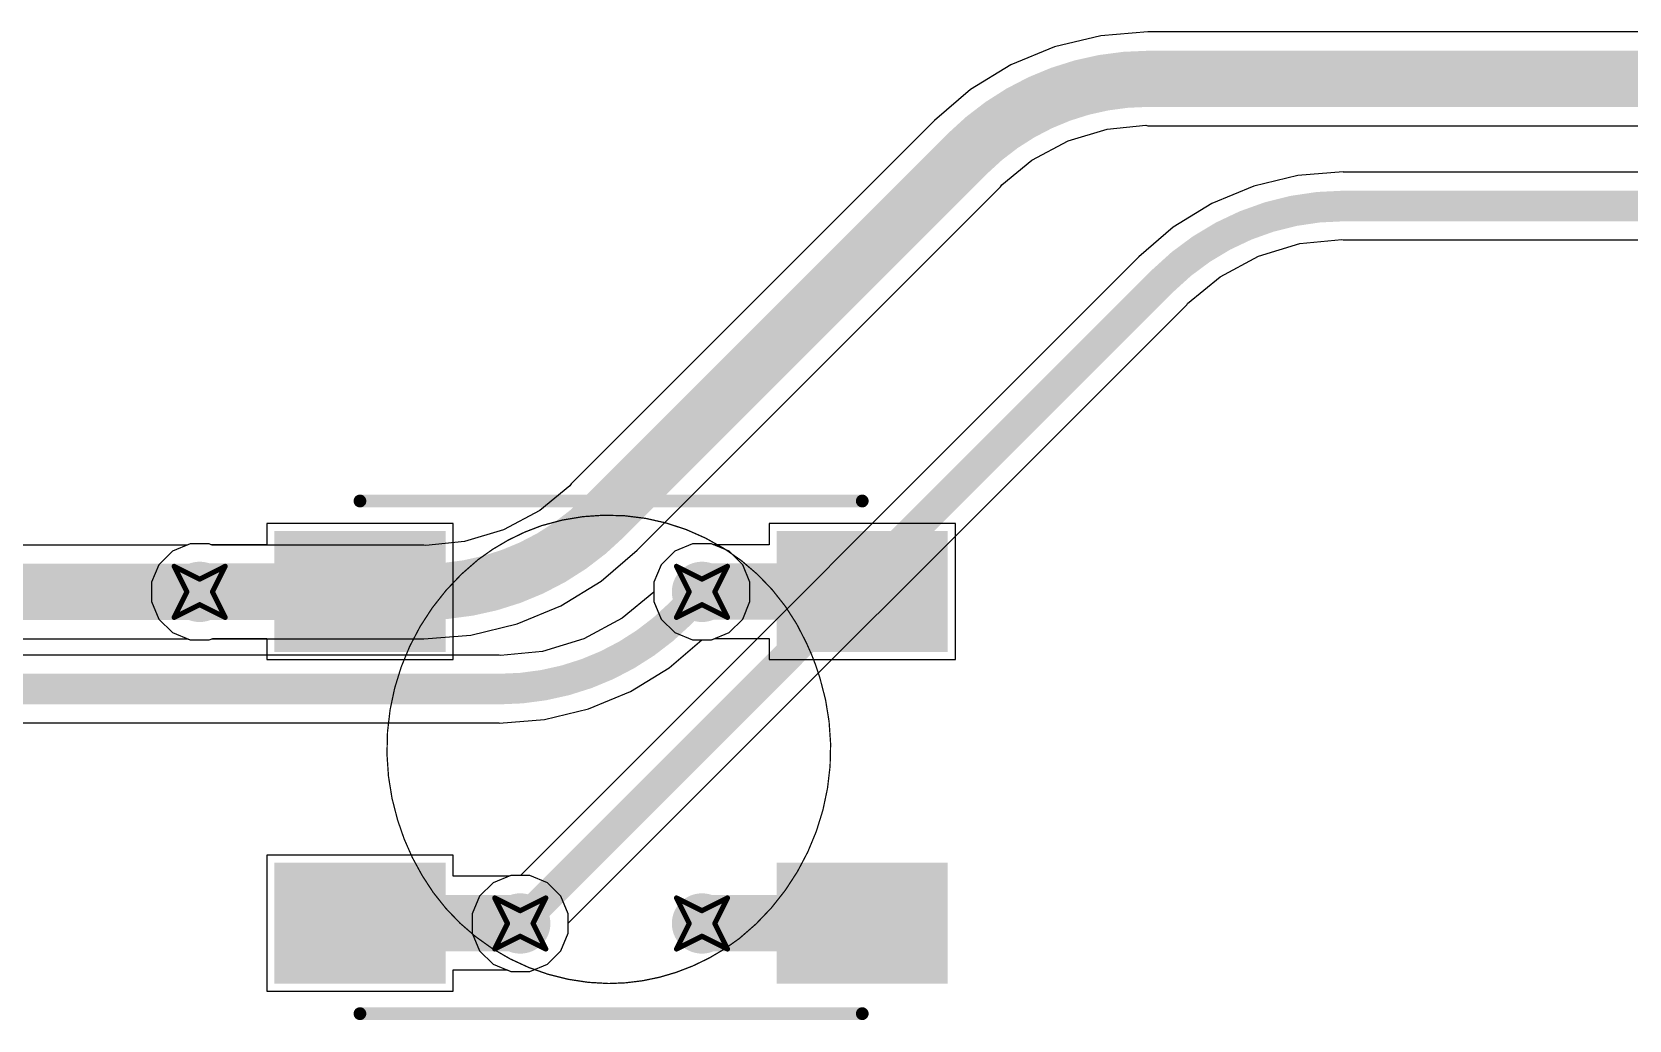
# Model space of a CAD drawing. Header units: inches. Extents: x -11 to 1110, y -7 to 455.
# Drawn here: x 48.52 to 64.42, y 245.5 to 255.33 of the extents above; entities that cross this region are included whole.
import ezdxf

# ---------------------------------------------------------------- set-up
doc = ezdxf.new("R2010")
doc.units = ezdxf.units.IN
for name, color, linetype in [('Bottom Layer', 5, 'Continuous'), ('Drill Drawing', 1, 'Continuous'), ('Mechanical 7', 56, 'Continuous'), ('Top Layer', 1, 'Continuous'), ('Top Overlay', 2, 'Continuous'), ('Top Paste', 8, 'Continuous'), ('Top Solder', 216, 'Continuous'), ('Via Holes', 16, 'Continuous')]:
    doc.layers.add(name, color=color, linetype=linetype)

msp = doc.modelspace()

# ---------------------------------------------------------------- hatches: boundary and pattern name
at = {"layer": 'Bottom Layer'}
h = msp.add_hatch(color=5, dxfattribs=at)
edge = h.paths.add_edge_path()
edge.add_arc((50.18716912, 249.7604098), 0.2999994, 0, 360)
h = msp.add_hatch(color=5, dxfattribs=at)
edge = h.paths.add_edge_path()
edge.add_arc((55.18716928, 249.7604098), 0.2999994, 0, 360)
h = msp.add_hatch(color=5, dxfattribs=at)
edge = h.paths.add_edge_path()
edge.add_arc((53.3784302, 246.46040878), 0.2999994, 0, 360)
h = msp.add_hatch(color=5, dxfattribs=at)
edge = h.paths.add_edge_path()
edge.add_arc((55.18716928, 246.46040878), 0.2999994, 0, 360)
at = {"layer": 'Top Layer'}
for points in [[(51.03279988999999, 250.2637997), (52.53279943, 250.2637997), (52.53279943, 249.2638017), (51.03279988999999, 249.2638017)], [(57.53279959, 249.2638017), (56.03280005, 249.2638017), (56.03280005, 250.2637997), (57.53279959, 250.2637997)], [(51.03279988999999, 246.96379868), (52.53279943, 246.96379868), (52.53279943, 245.96380068), (51.03279988999999, 245.96380068)], [(56.03280005, 246.96379868), (57.53279959, 246.96379868), (57.53279959, 245.96380068), (56.03280005, 245.96380068)]]:
    msp.add_hatch(color=1, dxfattribs=at).paths.add_polyline_path(points)
h = msp.add_hatch(color=1, dxfattribs=at)
edge = h.paths.add_edge_path()
edge.add_arc((50.18716912, 249.7604098), 0.2999994, 0, 360)
h = msp.add_hatch(color=1, dxfattribs=at)
edge = h.paths.add_edge_path()
edge.add_arc((55.18716928, 249.7604098), 0.2999994, 0, 360)
h = msp.add_hatch(color=1, dxfattribs=at)
edge = h.paths.add_edge_path()
edge.add_arc((53.3784302, 246.46040878), 0.2999994, 0, 360)
h = msp.add_hatch(color=1, dxfattribs=at)
edge = h.paths.add_edge_path()
edge.add_arc((55.18716928, 246.46040878), 0.2999994, 0, 360)
at = {"layer": 'Top Paste'}
for points in [[(51.03279988999999, 250.2637997), (52.53279943, 250.2637997), (52.53279943, 249.2638017), (51.03279988999999, 249.2638017)], [(57.53279959, 249.2638017), (56.03280005, 249.2638017), (56.03280005, 250.2637997), (57.53279959, 250.2637997)], [(51.03279988999999, 246.96379868), (52.53279943, 246.96379868), (52.53279943, 245.96380068), (51.03279988999999, 245.96380068)], [(56.03280005, 246.96379868), (57.53279959, 246.96379868), (57.53279959, 245.96380068), (56.03280005, 245.96380068)]]:
    msp.add_hatch(color=8, dxfattribs=at).paths.add_polyline_path(points)
at = {"layer": 'Top Solder'}
for points in [[(50.93119988999999, 250.3653997), (52.63439943, 250.3653997), (52.63439943, 249.1622017), (50.93119988999999, 249.1622017)], [(57.63439958999999, 249.1622017), (55.93120005, 249.1622017), (55.93120005, 250.3653997), (57.63439958999999, 250.3653997)], [(50.93119988999999, 247.06539868), (52.63439943, 247.06539868), (52.63439943, 245.86220068), (50.93119988999999, 245.86220068)], [(55.93120005, 247.06539868), (57.63439958999999, 247.06539868), (57.63439958999999, 245.86220068), (55.93120005, 245.86220068)]]:
    msp.add_hatch(color=216, dxfattribs=at).paths.add_polyline_path(points)
at = {"layer": 'Via Holes'}
h = msp.add_hatch(color=7, dxfattribs=at)
edge = h.paths.add_edge_path()
edge.add_arc((50.18716912, 249.7604098), 0.1499997, 0, 360)
h = msp.add_hatch(color=7, dxfattribs=at)
edge = h.paths.add_edge_path()
edge.add_arc((55.18716928, 249.7604098), 0.1499997, 0, 360)
h = msp.add_hatch(color=7, dxfattribs=at)
edge = h.paths.add_edge_path()
edge.add_arc((53.3784302, 246.46040878), 0.1499997, 0, 360)
h = msp.add_hatch(color=7, dxfattribs=at)
edge = h.paths.add_edge_path()
edge.add_arc((55.18716928, 246.46040878), 0.1499997, 0, 360)

# ---------------------------------------------------------------- linework, layer by layer
at = {"layer": 'Bottom Layer'}
for p, q in [((59.62671336, 255.33227826), (59.15639933999999, 255.29526284)), ((59.62671336, 255.33196584), (59.62671336, 255.33227826)), ((65.91361975999999, 255.33196584), (59.62671336, 255.33196584)), ((58.69766264, 255.18513098), (58.26180625999999, 255.00459286)), ((59.15639933999999, 255.29526284), (58.69766264, 255.18513098)), ((58.26180625999999, 255.00459286), (57.85955662, 254.75809348)), ((57.85955662, 254.75809348), (57.50081972, 254.45170344)), ((57.5010407, 254.45148246), (53.88353714, 250.8339789)), ((57.50081972, 254.45170344), (57.5010407, 254.45148246)), ((58.83068751999999, 254.2475865), (59.22090263999999, 254.36595558)), ((59.22090263999999, 254.36595558), (59.60562628, 254.4038473)), ((59.60562628, 254.4038473), (59.62671336, 254.39965376)), ((59.62671336, 254.39965376), (65.91361975999999, 254.39965376)), ((58.47106416, 254.05536184), (58.83068751999999, 254.2475865)), ((58.17222808, 253.81011214), (58.47106416, 254.05536184)), ((61.11993618, 253.90382798), (60.68064063999999, 253.7983621)), ((61.57032389999999, 253.93927368), (61.11993618, 253.90382798)), ((61.57032389999999, 253.9368683), (61.57032389999999, 253.93927368)), ((68.71905484, 253.9368683), (61.57032389999999, 253.9368683)), ((54.54277889999999, 250.17473714), (58.160285, 253.7922407)), ((58.160285, 253.7922407), (58.17222808, 253.81011214)), ((60.68064063999999, 253.7983621), (60.26325006, 253.62547446)), ((60.26325006, 253.62547446), (59.87804635999999, 253.38941956)), ((59.87804635999999, 253.38941956), (59.53451136, 253.09601146)), ((61.13961609999999, 253.22550828), (61.55553094, 253.26647086)), ((61.55553094, 253.26647086), (61.57032389999999, 253.26352954)), ((61.57032389999999, 253.26352954), (68.71905484, 253.26352954)), ((59.53621062, 253.0943122), (53.3801066, 246.93820818)), ((59.53451136, 253.09601146), (59.53621062, 253.0943122)), ((60.34377567999999, 252.89585946), (60.72546147999999, 253.0998748)), ((60.72546147999999, 253.0998748), (61.13961609999999, 253.22550828)), ((60.02071562, 252.63073172), (60.34377567999999, 252.89585946)), ((53.8562296, 246.46208518), (60.01233362, 252.6181892)), ((60.01233362, 252.6181892), (60.02071562, 252.63073172)), ((53.87159659999999, 250.81611), (53.57275543999999, 250.57085776)), ((53.88353714, 250.8339789), (53.87159659999999, 250.81611)), ((53.57275543999999, 250.57085776), (53.21313208, 250.3786331)), ((50.09212993999999, 250.2382092), (50.06401975999999, 250.22656584)), ((50.2822083, 250.2382092), (50.09212993999999, 250.2382092)), ((50.31031848, 250.22656584), (50.2822083, 250.2382092)), ((52.82291696, 250.26026402), (52.43819332, 250.2223723)), ((53.21313208, 250.3786331), (52.82291696, 250.26026402)), ((55.0921301, 250.2382092), (54.91651704, 250.16546868)), ((55.28220846, 250.2382092), (55.0921301, 250.2382092)), ((55.45782152, 250.16546868), (55.28220846, 250.2382092)), ((50.06401975999999, 250.22656584), (44.23431336, 250.22656584)), ((52.41710624, 250.22656584), (50.31031848, 250.22656584)), ((52.43819332, 250.2223723), (52.41710624, 250.22656584)), ((54.18426298, 249.86812612), (54.54299988, 250.17451616)), ((54.54299988, 250.17451616), (54.54277889999999, 250.17473714)), ((54.91651704, 250.16546868), (54.78211039999999, 250.03106204)), ((55.59222816, 250.03106204), (55.45782152, 250.16546868)), ((54.78211039999999, 250.03106204), (54.70936988, 249.85544898)), ((55.66496867999999, 249.85544898), (55.59222816, 250.03106204)), ((53.78201334, 249.62162674), (54.18426298, 249.86812612)), ((54.70936988, 249.75598766), (54.39420414, 249.49733946)), ((54.70936988, 249.85544898), (54.70936988, 249.75598766)), ((55.66496867999999, 249.66537062), (55.66496867999999, 249.85544898)), ((53.34615695999999, 249.44108862), (53.78201334, 249.62162674)), ((55.59222816, 249.48975756), (55.66496867999999, 249.66537062)), ((52.88742026, 249.33095676), (53.34615695999999, 249.44108862)), ((54.39420414, 249.49733946), (54.01251833999999, 249.29332412)), ((55.45782152, 249.35535092), (55.59222816, 249.48975756)), ((44.23431336, 249.29425376), (50.06401975999999, 249.29425376)), ((50.06401975999999, 249.29425376), (50.09212993999999, 249.2826104)), ((50.09212993999999, 249.2826104), (50.2822083, 249.2826104)), ((50.2822083, 249.2826104), (50.31031848, 249.29425376)), ((50.31031848, 249.29425376), (52.41710624, 249.29425376)), ((52.41710624, 249.29394134), (52.88742026, 249.33095676)), ((52.41710624, 249.29425376), (52.41710624, 249.29394134)), ((54.01251833999999, 249.29332412), (53.59836371999999, 249.16769064)), ((54.85993346, 249.00377936), (55.1864022, 249.2826104)), ((55.1864022, 249.2826104), (55.28220846, 249.2826104)), ((55.28220846, 249.2826104), (55.45782152, 249.35535092)), ((53.16765592, 249.12966938), (46.61490804, 249.12966938)), ((53.18244888, 249.12672806), (53.16765592, 249.12966938)), ((53.59836371999999, 249.16769064), (53.18244888, 249.12672806)), ((54.47472976, 248.76772446), (54.85993346, 249.00377936)), ((54.05733917999999, 248.59483682), (54.47472976, 248.76772446)), ((53.16765592, 248.45392524), (53.61804364, 248.48937094)), ((53.61804364, 248.48937094), (54.05733917999999, 248.59483682)), ((46.61490804, 248.45633062), (53.16765592, 248.45633062)), ((53.16765592, 248.45633062), (53.16765592, 248.45392524)), ((53.28339101999999, 246.93820818), (53.10777796, 246.86546766)), ((53.3801066, 246.93820818), (53.28339101999999, 246.93820818)), ((53.10777796, 246.86546766), (52.97337132, 246.73106102)), ((52.97337132, 246.73106102), (52.90063079999999, 246.55544796)), ((52.90063079999999, 246.55544796), (52.90063079999999, 246.3653696)), ((53.8562296, 246.3653696), (53.8562296, 246.46208518)), ((52.90063079999999, 246.3653696), (52.97337132, 246.18975654)), ((53.78348908, 246.18975654), (53.8562296, 246.3653696)), ((52.97337132, 246.18975654), (53.10777796, 246.0553499)), ((53.64908243999999, 246.0553499), (53.78348908, 246.18975654)), ((53.10777796, 246.0553499), (53.28339101999999, 245.98260938)), ((53.28339101999999, 245.98260938), (53.47346938, 245.98260938)), ((53.47346938, 245.98260938), (53.64908243999999, 246.0553499))]:
    msp.add_line(p, q, dxfattribs=at)
for points in [[(57.83066158, 254.12186158, 0.5588, 0.5588, -0.198912367379658), (59.62671336, 254.8658098, 0.5588, 0.5588, 0)], [(59.62671336, 254.8658098, 0.5588, 0.5588, 0), (66.03676912, 254.8658098, 0.5588, 0.5588, 0)], [(54.21315801999999, 250.50435802, 0.5588, 0.5588, 0), (57.83066158, 254.12186158, 0.5588, 0.5588, 0)], [(59.77427212, 252.8562507, 0.3048, 0.3048, -0.198912367379658), (61.57032389999999, 253.60019892, 0.3048, 0.3048, 0)], [(61.57032389999999, 253.60019892, 0.3048, 0.3048, 0), (68.71905484, 253.60019892, 0.3048, 0.3048, 0)], [(53.3784302, 246.46040878, 0.3048, 0.3048, 0), (59.77427212, 252.8562507, 0.3048, 0.3048, 0)], [(54.21315801999999, 250.50435802, 0.5588, 0.5588, -0.198912367379658), (52.41710624, 249.7604098, 0.5588, 0.5588, 0)], [(44.23431336, 249.7604098, 0.5588, 0.5588, 0), (50.18716912, 249.7604098, 0.5588, 0.5588, 0)], [(50.18716912, 249.7604098, 0.5588, 0.5588, 0), (52.41710624, 249.7604098, 0.5588, 0.5588, 0)], [(54.96370769999999, 249.53694822, 0.3048, 0.3048, 0), (55.18716928, 249.7604098, 0.3048, 0.3048, 0)], [(54.96370769999999, 249.53694822, 0.3048, 0.3048, -0.198912367379658), (53.16765592, 248.793, 0.3048, 0.3048, 0)], [(46.61490804, 248.793, 0.3048, 0.3048, 0), (53.16765592, 248.793, 0.3048, 0.3048, 0)]]:
    msp.add_lwpolyline(points, format="xyseb", dxfattribs=at)
for points in [[(59.48701336, 254.8658098, 0.2794, 0.2794, 1), (59.76641336, 254.8658098, 0.2794, 0.2794, 1)], [(59.48701336, 254.8658098, 0.2794, 0.2794, 1), (59.76641336, 254.8658098, 0.2794, 0.2794, 1)], [(57.69096157999999, 254.12186158, 0.2794, 0.2794, 1), (57.97036158, 254.12186158, 0.2794, 0.2794, 1)], [(57.69096157999999, 254.12186158, 0.2794, 0.2794, 1), (57.97036158, 254.12186158, 0.2794, 0.2794, 1)], [(61.49412389999999, 253.60019892, 0.1524, 0.1524, 1), (61.6465239, 253.60019892, 0.1524, 0.1524, 1)], [(61.49412389999999, 253.60019892, 0.1524, 0.1524, 1), (61.6465239, 253.60019892, 0.1524, 0.1524, 1)], [(59.69807212, 252.8562507, 0.1524, 0.1524, 1), (59.85047211999999, 252.8562507, 0.1524, 0.1524, 1)], [(59.69807212, 252.8562507, 0.1524, 0.1524, 1), (59.85047211999999, 252.8562507, 0.1524, 0.1524, 1)], [(54.07345802, 250.50435802, 0.2794, 0.2794, 1), (54.35285802, 250.50435802, 0.2794, 0.2794, 1)], [(54.07345802, 250.50435802, 0.2794, 0.2794, 1), (54.35285802, 250.50435802, 0.2794, 0.2794, 1)], [(50.04746912, 249.7604098, 0.2794, 0.2794, 1), (50.32686912, 249.7604098, 0.2794, 0.2794, 1)], [(50.04746912, 249.7604098, 0.2794, 0.2794, 1), (50.32686912, 249.7604098, 0.2794, 0.2794, 1)], [(52.27740624, 249.7604098, 0.2794, 0.2794, 1), (52.55680623999999, 249.7604098, 0.2794, 0.2794, 1)], [(52.27740624, 249.7604098, 0.2794, 0.2794, 1), (52.55680623999999, 249.7604098, 0.2794, 0.2794, 1)], [(55.11096928, 249.7604098, 0.1524, 0.1524, 1), (55.26336928, 249.7604098, 0.1524, 0.1524, 1)], [(54.88750769999999, 249.53694822, 0.1524, 0.1524, 1), (55.0399077, 249.53694822, 0.1524, 0.1524, 1)], [(54.88750769999999, 249.53694822, 0.1524, 0.1524, 1), (55.0399077, 249.53694822, 0.1524, 0.1524, 1)], [(53.09145592, 248.793, 0.1524, 0.1524, 1), (53.24385591999999, 248.793, 0.1524, 0.1524, 1)], [(53.09145592, 248.793, 0.1524, 0.1524, 1), (53.24385591999999, 248.793, 0.1524, 0.1524, 1)], [(53.3022302, 246.46040878, 0.1524, 0.1524, 1), (53.4546302, 246.46040878, 0.1524, 0.1524, 1)]]:
    msp.add_lwpolyline(points, format="xyseb", close=True, dxfattribs=at)
at = {"layer": 'Drill Drawing'}
for points in [[(49.93316912, 250.0144098, 0.0508, 0.0508, 0), (50.18716912, 249.8874098, 0.0508, 0.0508, 0)], [(49.93316912, 250.0144098, 0.0508, 0.0508, 0), (50.06016912, 249.7604098, 0.0508, 0.0508, 0)], [(50.18716912, 249.8874098, 0.0508, 0.0508, 0), (50.44116912, 250.0144098, 0.0508, 0.0508, 0)], [(50.31416912, 249.7604098, 0.0508, 0.0508, 0), (50.44116912, 250.0144098, 0.0508, 0.0508, 0)], [(54.93316927999999, 250.0144098, 0.0508, 0.0508, 0), (55.18716928, 249.8874098, 0.0508, 0.0508, 0)], [(54.93316927999999, 250.0144098, 0.0508, 0.0508, 0), (55.06016928, 249.7604098, 0.0508, 0.0508, 0)], [(55.18716928, 249.8874098, 0.0508, 0.0508, 0), (55.44116928, 250.0144098, 0.0508, 0.0508, 0)], [(55.31416927999999, 249.7604098, 0.0508, 0.0508, 0), (55.44116928, 250.0144098, 0.0508, 0.0508, 0)], [(49.93316912, 249.5064098, 0.0508, 0.0508, 0), (50.06016912, 249.7604098, 0.0508, 0.0508, 0)], [(50.31416912, 249.7604098, 0.0508, 0.0508, 0), (50.44116912, 249.5064098, 0.0508, 0.0508, 0)], [(54.93316927999999, 249.5064098, 0.0508, 0.0508, 0), (55.06016928, 249.7604098, 0.0508, 0.0508, 0)], [(55.31416927999999, 249.7604098, 0.0508, 0.0508, 0), (55.44116928, 249.5064098, 0.0508, 0.0508, 0)], [(49.93316912, 249.5064098, 0.0508, 0.0508, 0), (50.18716912, 249.6334098, 0.0508, 0.0508, 0)], [(50.18716912, 249.6334098, 0.0508, 0.0508, 0), (50.44116912, 249.5064098, 0.0508, 0.0508, 0)], [(54.93316927999999, 249.5064098, 0.0508, 0.0508, 0), (55.18716928, 249.6334098, 0.0508, 0.0508, 0)], [(55.18716928, 249.6334098, 0.0508, 0.0508, 0), (55.44116928, 249.5064098, 0.0508, 0.0508, 0)], [(53.1244302, 246.71440878, 0.0508, 0.0508, 0), (53.3784302, 246.58740878, 0.0508, 0.0508, 0)], [(53.1244302, 246.71440878, 0.0508, 0.0508, 0), (53.25143019999999, 246.46040878, 0.0508, 0.0508, 0)], [(53.3784302, 246.58740878, 0.0508, 0.0508, 0), (53.63243019999999, 246.71440878, 0.0508, 0.0508, 0)], [(53.5054302, 246.46040878, 0.0508, 0.0508, 0), (53.63243019999999, 246.71440878, 0.0508, 0.0508, 0)], [(54.93316927999999, 246.71440878, 0.0508, 0.0508, 0), (55.18716928, 246.58740878, 0.0508, 0.0508, 0)], [(54.93316927999999, 246.71440878, 0.0508, 0.0508, 0), (55.06016928, 246.46040878, 0.0508, 0.0508, 0)], [(55.18716928, 246.58740878, 0.0508, 0.0508, 0), (55.44116928, 246.71440878, 0.0508, 0.0508, 0)], [(55.31416927999999, 246.46040878, 0.0508, 0.0508, 0), (55.44116928, 246.71440878, 0.0508, 0.0508, 0)], [(53.1244302, 246.20640878, 0.0508, 0.0508, 0), (53.25143019999999, 246.46040878, 0.0508, 0.0508, 0)], [(53.5054302, 246.46040878, 0.0508, 0.0508, 0), (53.63243019999999, 246.20640878, 0.0508, 0.0508, 0)], [(54.93316927999999, 246.20640878, 0.0508, 0.0508, 0), (55.06016928, 246.46040878, 0.0508, 0.0508, 0)], [(55.31416927999999, 246.46040878, 0.0508, 0.0508, 0), (55.44116928, 246.20640878, 0.0508, 0.0508, 0)], [(53.1244302, 246.20640878, 0.0508, 0.0508, 0), (53.3784302, 246.33340878, 0.0508, 0.0508, 0)], [(53.3784302, 246.33340878, 0.0508, 0.0508, 0), (53.63243019999999, 246.20640878, 0.0508, 0.0508, 0)], [(54.93316927999999, 246.20640878, 0.0508, 0.0508, 0), (55.18716928, 246.33340878, 0.0508, 0.0508, 0)], [(55.18716928, 246.33340878, 0.0508, 0.0508, 0), (55.44116928, 246.20640878, 0.0508, 0.0508, 0)]]:
    msp.add_lwpolyline(points, format="xyseb", dxfattribs=at)
for points in [[(49.92046911999999, 250.0144098, 0.0254, 0.0254, 1), (49.94586912, 250.0144098, 0.0254, 0.0254, 1)], [(49.92046911999999, 250.0144098, 0.0254, 0.0254, 1), (49.94586912, 250.0144098, 0.0254, 0.0254, 1)], [(50.17446912, 249.8874098, 0.0254, 0.0254, 1), (50.19986912, 249.8874098, 0.0254, 0.0254, 1)], [(50.17446912, 249.8874098, 0.0254, 0.0254, 1), (50.19986912, 249.8874098, 0.0254, 0.0254, 1)], [(50.42846912, 250.0144098, 0.0254, 0.0254, 1), (50.45386912, 250.0144098, 0.0254, 0.0254, 1)], [(50.42846912, 250.0144098, 0.0254, 0.0254, 1), (50.45386912, 250.0144098, 0.0254, 0.0254, 1)], [(54.92046928, 250.0144098, 0.0254, 0.0254, 1), (54.94586928, 250.0144098, 0.0254, 0.0254, 1)], [(54.92046928, 250.0144098, 0.0254, 0.0254, 1), (54.94586928, 250.0144098, 0.0254, 0.0254, 1)], [(55.17446928, 249.8874098, 0.0254, 0.0254, 1), (55.19986927999999, 249.8874098, 0.0254, 0.0254, 1)], [(55.17446928, 249.8874098, 0.0254, 0.0254, 1), (55.19986927999999, 249.8874098, 0.0254, 0.0254, 1)], [(55.42846928, 250.0144098, 0.0254, 0.0254, 1), (55.45386928, 250.0144098, 0.0254, 0.0254, 1)], [(55.42846928, 250.0144098, 0.0254, 0.0254, 1), (55.45386928, 250.0144098, 0.0254, 0.0254, 1)], [(50.04746912, 249.7604098, 0.0254, 0.0254, 1), (50.07286911999999, 249.7604098, 0.0254, 0.0254, 1)], [(50.04746912, 249.7604098, 0.0254, 0.0254, 1), (50.07286911999999, 249.7604098, 0.0254, 0.0254, 1)], [(50.30146912, 249.7604098, 0.0254, 0.0254, 1), (50.32686912, 249.7604098, 0.0254, 0.0254, 1)], [(50.30146912, 249.7604098, 0.0254, 0.0254, 1), (50.32686912, 249.7604098, 0.0254, 0.0254, 1)], [(55.04746927999999, 249.7604098, 0.0254, 0.0254, 1), (55.07286927999999, 249.7604098, 0.0254, 0.0254, 1)], [(55.04746927999999, 249.7604098, 0.0254, 0.0254, 1), (55.07286927999999, 249.7604098, 0.0254, 0.0254, 1)], [(55.30146927999999, 249.7604098, 0.0254, 0.0254, 1), (55.32686928, 249.7604098, 0.0254, 0.0254, 1)], [(55.30146927999999, 249.7604098, 0.0254, 0.0254, 1), (55.32686928, 249.7604098, 0.0254, 0.0254, 1)], [(50.17446912, 249.6334098, 0.0254, 0.0254, 1), (50.19986912, 249.6334098, 0.0254, 0.0254, 1)], [(50.17446912, 249.6334098, 0.0254, 0.0254, 1), (50.19986912, 249.6334098, 0.0254, 0.0254, 1)], [(55.17446928, 249.6334098, 0.0254, 0.0254, 1), (55.19986927999999, 249.6334098, 0.0254, 0.0254, 1)], [(55.17446928, 249.6334098, 0.0254, 0.0254, 1), (55.19986927999999, 249.6334098, 0.0254, 0.0254, 1)], [(49.92046911999999, 249.5064098, 0.0254, 0.0254, 1), (49.94586912, 249.5064098, 0.0254, 0.0254, 1)], [(49.92046911999999, 249.5064098, 0.0254, 0.0254, 1), (49.94586912, 249.5064098, 0.0254, 0.0254, 1)], [(50.42846912, 249.5064098, 0.0254, 0.0254, 1), (50.45386912, 249.5064098, 0.0254, 0.0254, 1)], [(50.42846912, 249.5064098, 0.0254, 0.0254, 1), (50.45386912, 249.5064098, 0.0254, 0.0254, 1)], [(54.92046928, 249.5064098, 0.0254, 0.0254, 1), (54.94586928, 249.5064098, 0.0254, 0.0254, 1)], [(54.92046928, 249.5064098, 0.0254, 0.0254, 1), (54.94586928, 249.5064098, 0.0254, 0.0254, 1)], [(55.42846928, 249.5064098, 0.0254, 0.0254, 1), (55.45386928, 249.5064098, 0.0254, 0.0254, 1)], [(55.42846928, 249.5064098, 0.0254, 0.0254, 1), (55.45386928, 249.5064098, 0.0254, 0.0254, 1)], [(53.11173019999999, 246.71440878, 0.0254, 0.0254, 1), (53.1371302, 246.71440878, 0.0254, 0.0254, 1)], [(53.11173019999999, 246.71440878, 0.0254, 0.0254, 1), (53.1371302, 246.71440878, 0.0254, 0.0254, 1)], [(53.61973019999999, 246.71440878, 0.0254, 0.0254, 1), (53.6451302, 246.71440878, 0.0254, 0.0254, 1)], [(53.61973019999999, 246.71440878, 0.0254, 0.0254, 1), (53.6451302, 246.71440878, 0.0254, 0.0254, 1)], [(54.92046928, 246.71440878, 0.0254, 0.0254, 1), (54.94586928, 246.71440878, 0.0254, 0.0254, 1)], [(54.92046928, 246.71440878, 0.0254, 0.0254, 1), (54.94586928, 246.71440878, 0.0254, 0.0254, 1)], [(55.42846928, 246.71440878, 0.0254, 0.0254, 1), (55.45386928, 246.71440878, 0.0254, 0.0254, 1)], [(55.42846928, 246.71440878, 0.0254, 0.0254, 1), (55.45386928, 246.71440878, 0.0254, 0.0254, 1)], [(53.36573019999999, 246.58740878, 0.0254, 0.0254, 1), (53.39113019999999, 246.58740878, 0.0254, 0.0254, 1)], [(53.36573019999999, 246.58740878, 0.0254, 0.0254, 1), (53.39113019999999, 246.58740878, 0.0254, 0.0254, 1)], [(55.17446928, 246.58740878, 0.0254, 0.0254, 1), (55.19986927999999, 246.58740878, 0.0254, 0.0254, 1)], [(55.17446928, 246.58740878, 0.0254, 0.0254, 1), (55.19986927999999, 246.58740878, 0.0254, 0.0254, 1)], [(53.2387302, 246.46040878, 0.0254, 0.0254, 1), (53.2641302, 246.46040878, 0.0254, 0.0254, 1)], [(53.2387302, 246.46040878, 0.0254, 0.0254, 1), (53.2641302, 246.46040878, 0.0254, 0.0254, 1)], [(53.4927302, 246.46040878, 0.0254, 0.0254, 1), (53.51813019999999, 246.46040878, 0.0254, 0.0254, 1)], [(53.4927302, 246.46040878, 0.0254, 0.0254, 1), (53.51813019999999, 246.46040878, 0.0254, 0.0254, 1)], [(55.04746927999999, 246.46040878, 0.0254, 0.0254, 1), (55.07286927999999, 246.46040878, 0.0254, 0.0254, 1)], [(55.04746927999999, 246.46040878, 0.0254, 0.0254, 1), (55.07286927999999, 246.46040878, 0.0254, 0.0254, 1)], [(55.30146927999999, 246.46040878, 0.0254, 0.0254, 1), (55.32686928, 246.46040878, 0.0254, 0.0254, 1)], [(55.30146927999999, 246.46040878, 0.0254, 0.0254, 1), (55.32686928, 246.46040878, 0.0254, 0.0254, 1)], [(53.36573019999999, 246.33340878, 0.0254, 0.0254, 1), (53.39113019999999, 246.33340878, 0.0254, 0.0254, 1)], [(53.36573019999999, 246.33340878, 0.0254, 0.0254, 1), (53.39113019999999, 246.33340878, 0.0254, 0.0254, 1)], [(55.17446928, 246.33340878, 0.0254, 0.0254, 1), (55.19986927999999, 246.33340878, 0.0254, 0.0254, 1)], [(55.17446928, 246.33340878, 0.0254, 0.0254, 1), (55.19986927999999, 246.33340878, 0.0254, 0.0254, 1)], [(53.11173019999999, 246.20640878, 0.0254, 0.0254, 1), (53.1371302, 246.20640878, 0.0254, 0.0254, 1)], [(53.11173019999999, 246.20640878, 0.0254, 0.0254, 1), (53.1371302, 246.20640878, 0.0254, 0.0254, 1)], [(53.61973019999999, 246.20640878, 0.0254, 0.0254, 1), (53.6451302, 246.20640878, 0.0254, 0.0254, 1)], [(53.61973019999999, 246.20640878, 0.0254, 0.0254, 1), (53.6451302, 246.20640878, 0.0254, 0.0254, 1)], [(54.92046928, 246.20640878, 0.0254, 0.0254, 1), (54.94586928, 246.20640878, 0.0254, 0.0254, 1)], [(54.92046928, 246.20640878, 0.0254, 0.0254, 1), (54.94586928, 246.20640878, 0.0254, 0.0254, 1)], [(55.42846928, 246.20640878, 0.0254, 0.0254, 1), (55.45386928, 246.20640878, 0.0254, 0.0254, 1)], [(55.42846928, 246.20640878, 0.0254, 0.0254, 1), (55.45386928, 246.20640878, 0.0254, 0.0254, 1)]]:
    msp.add_lwpolyline(points, format="xyseb", close=True, dxfattribs=at)
at = {"layer": 'Mechanical 7'}
for points in [[(52.95958928, 250.0817198, 0.0127, 0.0127, -0.08307294699962299), (53.58969215999999, 250.41902164, 0.0127, 0.0127, 0)], [(53.58968962, 250.4190191, 0.0127, 0.0127, -0.3812877356040982), (56.22579052, 249.25414208, 0.0127, 0.0127, 0)], [(52.15740394, 247.49025686, 0.0127, 0.0127, -0.3085570209184323), (52.95958928, 250.0817198, 0.0127, 0.0127, 0)], [(56.22579052, 249.25413954, 0.0127, 0.0127, -0.03900005915343037), (56.36146462, 248.9024232, 0.0127, 0.0127, 0)], [(56.36146462, 248.9024232, 0.0127, 0.0127, -0.3089548735194522), (55.55923864, 246.31100598, 0.0127, 0.0127, 0)], [(52.40077657999999, 246.93981346, 0.0127, 0.0127, -0.06289061445732115), (52.15740394, 247.49025686, 0.0127, 0.0127, 0)], [(54.25784678, 245.86290172, 0.0127, 0.0127, -0.2627839940416762), (52.40077657999999, 246.93981346, 0.0127, 0.0127, 0)], [(55.55924117999999, 246.31100344, 0.0127, 0.0127, -0.08302740975212061), (54.9288335, 245.97365842, 0.0127, 0.0127, 0)], [(54.9288335, 245.97366096, 0.0127, 0.0127, -0.08138347323338169), (54.25784678, 245.86290172, 0.0127, 0.0127, 0)]]:
    msp.add_lwpolyline(points, format="xyseb", dxfattribs=at)
for points in [[(53.58651462, 250.4190191, 0.00635, 0.00635, 1), (53.59286462, 250.4190191, 0.00635, 0.00635, 1)], [(53.58651716, 250.41902164, 0.00635, 0.00635, 1), (53.59286716, 250.41902164, 0.00635, 0.00635, 1)], [(52.95641428, 250.0817198, 0.00635, 0.00635, 1), (52.96276427999999, 250.0817198, 0.00635, 0.00635, 1)], [(52.95641428, 250.0817198, 0.00635, 0.00635, 1), (52.96276427999999, 250.0817198, 0.00635, 0.00635, 1)], [(56.22261552, 249.25414208, 0.00635, 0.00635, 1), (56.22896551999999, 249.25414208, 0.00635, 0.00635, 1)], [(56.22261552, 249.25413954, 0.00635, 0.00635, 1), (56.22896551999999, 249.25413954, 0.00635, 0.00635, 1)], [(56.35828962, 248.9024232, 0.00635, 0.00635, 1), (56.36463961999999, 248.9024232, 0.00635, 0.00635, 1)], [(56.35828962, 248.9024232, 0.00635, 0.00635, 1), (56.36463961999999, 248.9024232, 0.00635, 0.00635, 1)], [(52.15422894, 247.49025686, 0.00635, 0.00635, 1), (52.16057893999999, 247.49025686, 0.00635, 0.00635, 1)], [(52.15422894, 247.49025686, 0.00635, 0.00635, 1), (52.16057893999999, 247.49025686, 0.00635, 0.00635, 1)], [(52.39760158, 246.93981346, 0.00635, 0.00635, 1), (52.40395158, 246.93981346, 0.00635, 0.00635, 1)], [(52.39760158, 246.93981346, 0.00635, 0.00635, 1), (52.40395158, 246.93981346, 0.00635, 0.00635, 1)], [(55.55606364, 246.31100598, 0.00635, 0.00635, 1), (55.56241363999999, 246.31100598, 0.00635, 0.00635, 1)], [(55.55606618, 246.31100344, 0.00635, 0.00635, 1), (55.56241618, 246.31100344, 0.00635, 0.00635, 1)], [(54.9256585, 245.97366096, 0.00635, 0.00635, 1), (54.93200849999999, 245.97366096, 0.00635, 0.00635, 1)], [(54.9256585, 245.97365842, 0.00635, 0.00635, 1), (54.93200849999999, 245.97365842, 0.00635, 0.00635, 1)], [(54.25467178, 245.86290172, 0.00635, 0.00635, 1), (54.26102177999999, 245.86290172, 0.00635, 0.00635, 1)], [(54.25467178, 245.86290172, 0.00635, 0.00635, 1), (54.26102177999999, 245.86290172, 0.00635, 0.00635, 1)]]:
    msp.add_lwpolyline(points, format="xyseb", close=True, dxfattribs=at)
at = {"layer": 'Top Layer'}
for p, q in [((52.71059816, 250.4415997), (50.85500115999999, 250.4415997)), ((50.85500115999999, 250.4415997), (50.85500115999999, 250.22995674)), ((52.71059816, 249.0860017), (52.71059816, 250.4415997)), ((57.71059832, 250.4415997), (55.85500132, 250.4415997)), ((55.85500132, 250.4415997), (55.85500132, 250.22995674)), ((57.71059832, 249.0860017), (57.71059832, 250.4415997)), ((50.09212993999999, 250.2382092), (49.91651688, 250.16546868)), ((50.2822083, 250.2382092), (50.09212993999999, 250.2382092)), ((50.30213206, 250.22995674), (50.2822083, 250.2382092)), ((50.85500115999999, 250.22995674), (50.30213206, 250.22995674)), ((55.0921301, 250.2382092), (54.91651704, 250.16546868)), ((55.28220846, 250.2382092), (55.0921301, 250.2382092)), ((55.30213222, 250.22995674), (55.28220846, 250.2382092)), ((55.85500132, 250.22995674), (55.30213222, 250.22995674)), ((49.91651688, 250.16546868), (49.78211024, 250.03106204)), ((54.91651704, 250.16546868), (54.78211039999999, 250.03106204)), ((49.78211024, 250.03106204), (49.70936972, 249.85544898)), ((54.78211039999999, 250.03106204), (54.70936988, 249.85544898)), ((49.70936972, 249.85544898), (49.70936972, 249.66537062)), ((54.70936988, 249.85544898), (54.70936988, 249.66537062)), ((49.70936972, 249.66537062), (49.78211024, 249.48975756)), ((54.70936988, 249.66537062), (54.78211039999999, 249.48975756)), ((49.78211024, 249.48975756), (49.91651688, 249.35535092)), ((54.78211039999999, 249.48975756), (54.91651704, 249.35535092)), ((49.91651688, 249.35535092), (50.09212993999999, 249.2826104)), ((50.09212993999999, 249.2826104), (50.2822083, 249.2826104)), ((50.2822083, 249.2826104), (50.31850489999999, 249.29764466)), ((50.31850489999999, 249.29764466), (50.85500115999999, 249.29764466)), ((50.85500115999999, 249.29764466), (50.85500115999999, 249.0860017)), ((54.91651704, 249.35535092), (55.0921301, 249.2826104)), ((55.0921301, 249.2826104), (55.28220846, 249.2826104)), ((55.28220846, 249.2826104), (55.31850505999999, 249.29764466)), ((55.31850505999999, 249.29764466), (55.85500132, 249.29764466)), ((55.85500132, 249.29764466), (55.85500132, 249.0860017)), ((50.85500115999999, 249.0860017), (52.71059816, 249.0860017)), ((55.85500132, 249.0860017), (57.71059832, 249.0860017)), ((52.71059816, 247.14159868), (50.85500115999999, 247.14159868)), ((50.85500115999999, 247.14159868), (50.85500115999999, 245.78600068)), ((52.71059816, 246.92995572), (52.71059816, 247.14159868)), ((53.26346726, 246.92995572), (52.71059816, 246.92995572)), ((53.28339101999999, 246.93820818), (53.26346726, 246.92995572)), ((53.47346938, 246.93820818), (53.28339101999999, 246.93820818)), ((53.64908243999999, 246.86546766), (53.47346938, 246.93820818)), ((53.78348908, 246.73106102), (53.64908243999999, 246.86546766)), ((53.8562296, 246.55544796), (53.78348908, 246.73106102)), ((53.8562296, 246.3653696), (53.8562296, 246.55544796)), ((53.78348908, 246.18975654), (53.8562296, 246.3653696)), ((53.64908243999999, 246.0553499), (53.78348908, 246.18975654)), ((52.71059816, 245.78600068), (52.71059816, 245.99764364)), ((52.71059816, 245.99764364), (53.24709442, 245.99764364)), ((53.24709442, 245.99764364), (53.28339101999999, 245.98260938)), ((53.28339101999999, 245.98260938), (53.47346938, 245.98260938)), ((53.47346938, 245.98260938), (53.64908243999999, 246.0553499)), ((50.85500115999999, 245.78600068), (52.71059816, 245.78600068))]:
    msp.add_line(p, q, dxfattribs=at)
for points in [[(50.18716912, 249.7638007, 0.5588, 0.5588, 0), (51.78279965999999, 249.7638007, 0.5588, 0.5588, 0)], [(55.18716928, 249.7638007, 0.5588, 0.5588, 0), (56.78279981999999, 249.7638007, 0.5588, 0.5588, 0)], [(51.78279965999999, 246.46379968, 0.5588, 0.5588, 0), (53.3784302, 246.46379968, 0.5588, 0.5588, 0)], [(55.18716928, 246.46379968, 0.5588, 0.5588, 0), (56.78279981999999, 246.46379968, 0.5588, 0.5588, 0)]]:
    msp.add_lwpolyline(points, format="xyseb", dxfattribs=at)
for points in [[(50.04746912, 249.7638007, 0.2794, 0.2794, 1), (50.32686912, 249.7638007, 0.2794, 0.2794, 1)], [(51.64309966, 249.7638007, 0.2794, 0.2794, 1), (51.92249966, 249.7638007, 0.2794, 0.2794, 1)], [(55.04746927999999, 249.7638007, 0.2794, 0.2794, 1), (55.32686928, 249.7638007, 0.2794, 0.2794, 1)], [(56.64309982, 249.7638007, 0.2794, 0.2794, 1), (56.92249981999999, 249.7638007, 0.2794, 0.2794, 1)], [(51.64309966, 246.46379968, 0.2794, 0.2794, 1), (51.92249966, 246.46379968, 0.2794, 0.2794, 1)], [(53.2387302, 246.46379968, 0.2794, 0.2794, 1), (53.51813019999999, 246.46379968, 0.2794, 0.2794, 1)], [(55.04746927999999, 246.46379968, 0.2794, 0.2794, 1), (55.32686928, 246.46379968, 0.2794, 0.2794, 1)], [(56.64309982, 246.46379968, 0.2794, 0.2794, 1), (56.92249981999999, 246.46379968, 0.2794, 0.2794, 1)]]:
    msp.add_lwpolyline(points, format="xyseb", close=True, dxfattribs=at)
at = {"layer": 'Top Overlay'}
for points in [[(51.78279965999999, 250.664599, 0.127, 0.127, 0), (56.78279981999999, 250.664599, 0.127, 0.127, 0)], [(50.72679974, 249.66319892, 0.254, 0.254, 0), (50.72679974, 249.91719892, 0.254, 0.254, 0)], [(50.72679974, 249.91719892, 0.254, 0.254, 0), (50.85379974, 249.79019892, 0.254, 0.254, 0)], [(50.72679974, 249.66319892, 0.254, 0.254, 0), (50.85379974, 249.79019892, 0.254, 0.254, 0)], [(51.78279965999999, 245.56300138, 0.127, 0.127, 0), (56.78279981999999, 245.56300138, 0.127, 0.127, 0)]]:
    msp.add_lwpolyline(points, format="xyseb", dxfattribs=at)
for points in [[(51.75104965999999, 250.664599, 0.0635, 0.0635, 1), (51.81454965999999, 250.664599, 0.0635, 0.0635, 1)], [(56.75104982, 250.664599, 0.0635, 0.0635, 1), (56.81454982, 250.664599, 0.0635, 0.0635, 1)], [(50.66329974, 249.91719892, 0.127, 0.127, 1), (50.79029973999999, 249.91719892, 0.127, 0.127, 1)], [(50.66329974, 249.91719892, 0.127, 0.127, 1), (50.79029973999999, 249.91719892, 0.127, 0.127, 1)], [(50.79029973999999, 249.79019892, 0.127, 0.127, 1), (50.91729974, 249.79019892, 0.127, 0.127, 1)], [(50.79029973999999, 249.79019892, 0.127, 0.127, 1), (50.91729974, 249.79019892, 0.127, 0.127, 1)], [(50.66329974, 249.66319892, 0.127, 0.127, 1), (50.79029973999999, 249.66319892, 0.127, 0.127, 1)], [(50.66329974, 249.66319892, 0.127, 0.127, 1), (50.79029973999999, 249.66319892, 0.127, 0.127, 1)], [(51.75104965999999, 245.56300138, 0.0635, 0.0635, 1), (51.81454965999999, 245.56300138, 0.0635, 0.0635, 1)], [(56.75104982, 245.56300138, 0.0635, 0.0635, 1), (56.81454982, 245.56300138, 0.0635, 0.0635, 1)]]:
    msp.add_lwpolyline(points, format="xyseb", close=True, dxfattribs=at)

doc.saveas('drawing.dxf')
